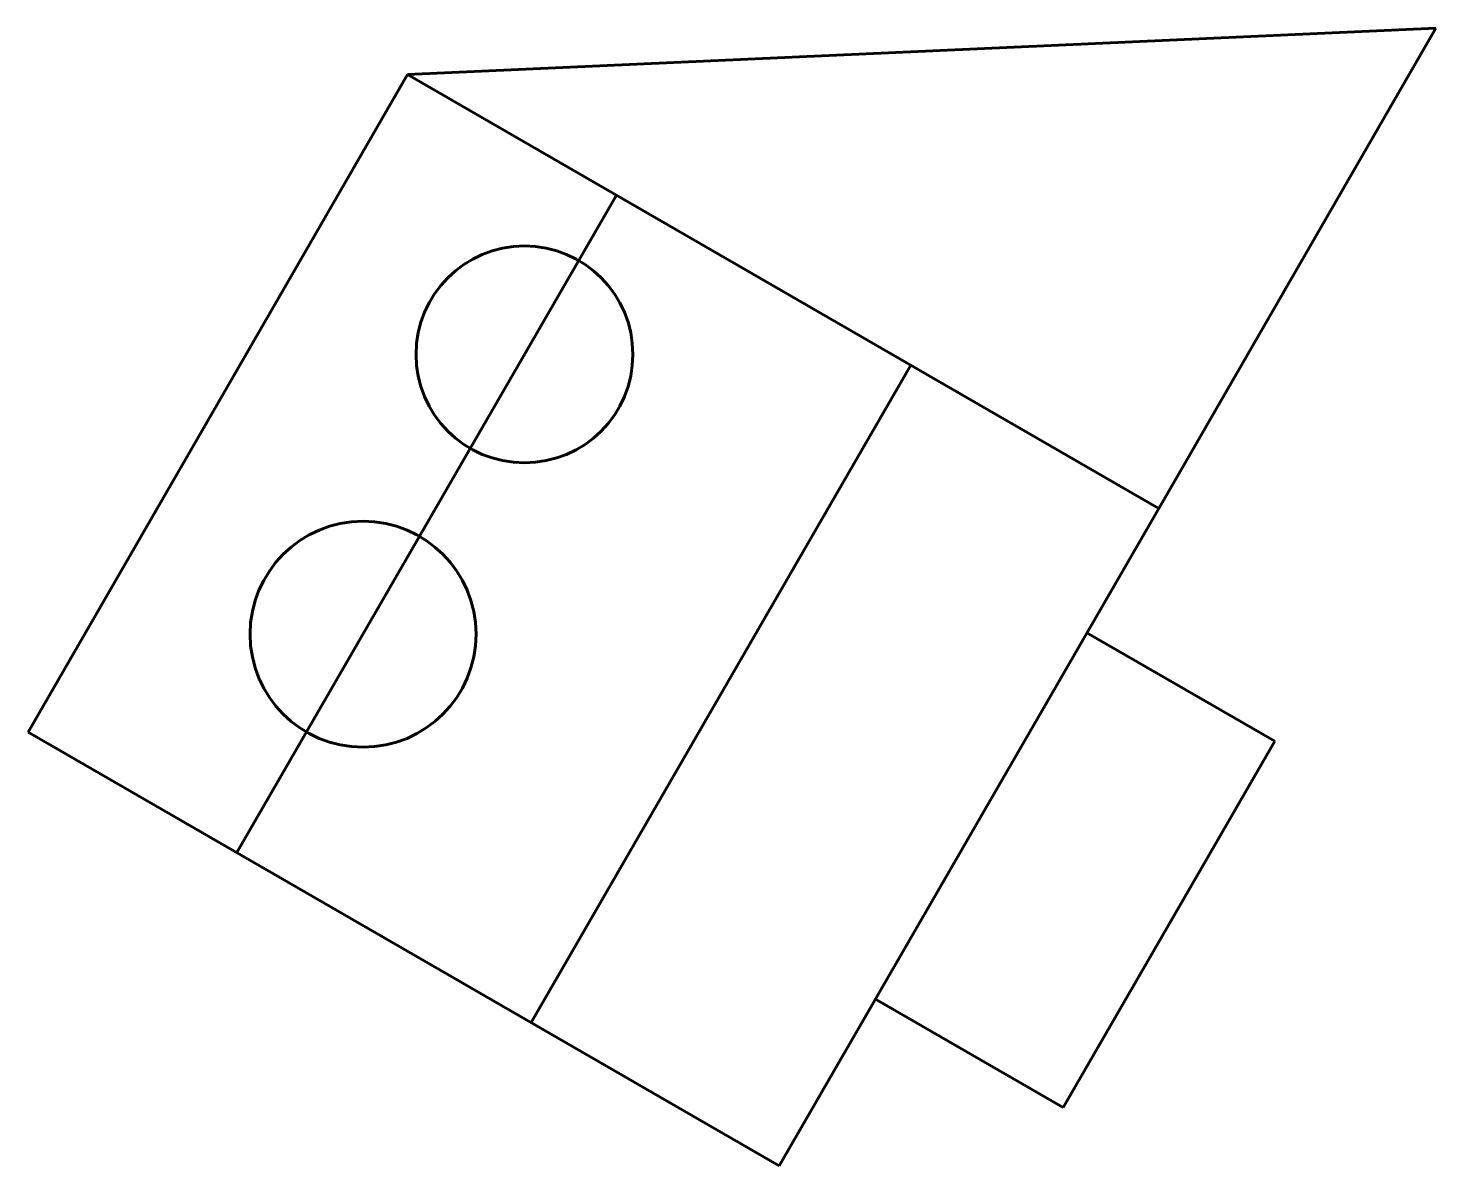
# Model space of a CAD drawing. Header units: millimetres. Extents: x 5.8 to 18.8, y 8 to 18.5.
import ezdxf

# ---------------------------------------------------------------- set-up
doc = ezdxf.new("R2010")
doc.units = ezdxf.units.MM
doc.linetypes.add('K5LT_BASIC', pattern=[0])
doc.layers.add('Системный слой', color=7, linetype='Continuous')

msp = doc.modelspace()

# ---------------------------------------------------------------- linework, layer by layer
at = {"layer": 'Системный слой', "color": 150, "linetype": 'K5LT_BASIC', "lineweight": 60, "true_color": 0x0080ff}
for p, q in [((9.276, 18.065), (18.761, 18.493)), ((18.761, 18.493), (16.204, 14.065)), ((5.776, 12.003), (9.276, 18.065)), ((9.276, 18.065), (16.204, 14.065)), ((11.202, 16.954), (7.702, 10.891)), ((13.917, 15.386), (10.417, 9.324)), ((16.204, 14.065), (12.704, 8.003)), ((15.542, 12.918), (17.274, 11.918)), ((12.704, 8.003), (5.776, 12.003)), ((17.274, 11.918), (15.324, 8.54)), ((15.324, 8.54), (13.592, 9.54))]:
    msp.add_line(p, q, dxfattribs=at)
for centre, radius in [((10.354, 15.485), 1), ((8.865, 12.905), 1.042)]:
    msp.add_circle(centre, radius, dxfattribs=at)

doc.saveas('drawing.dxf')
